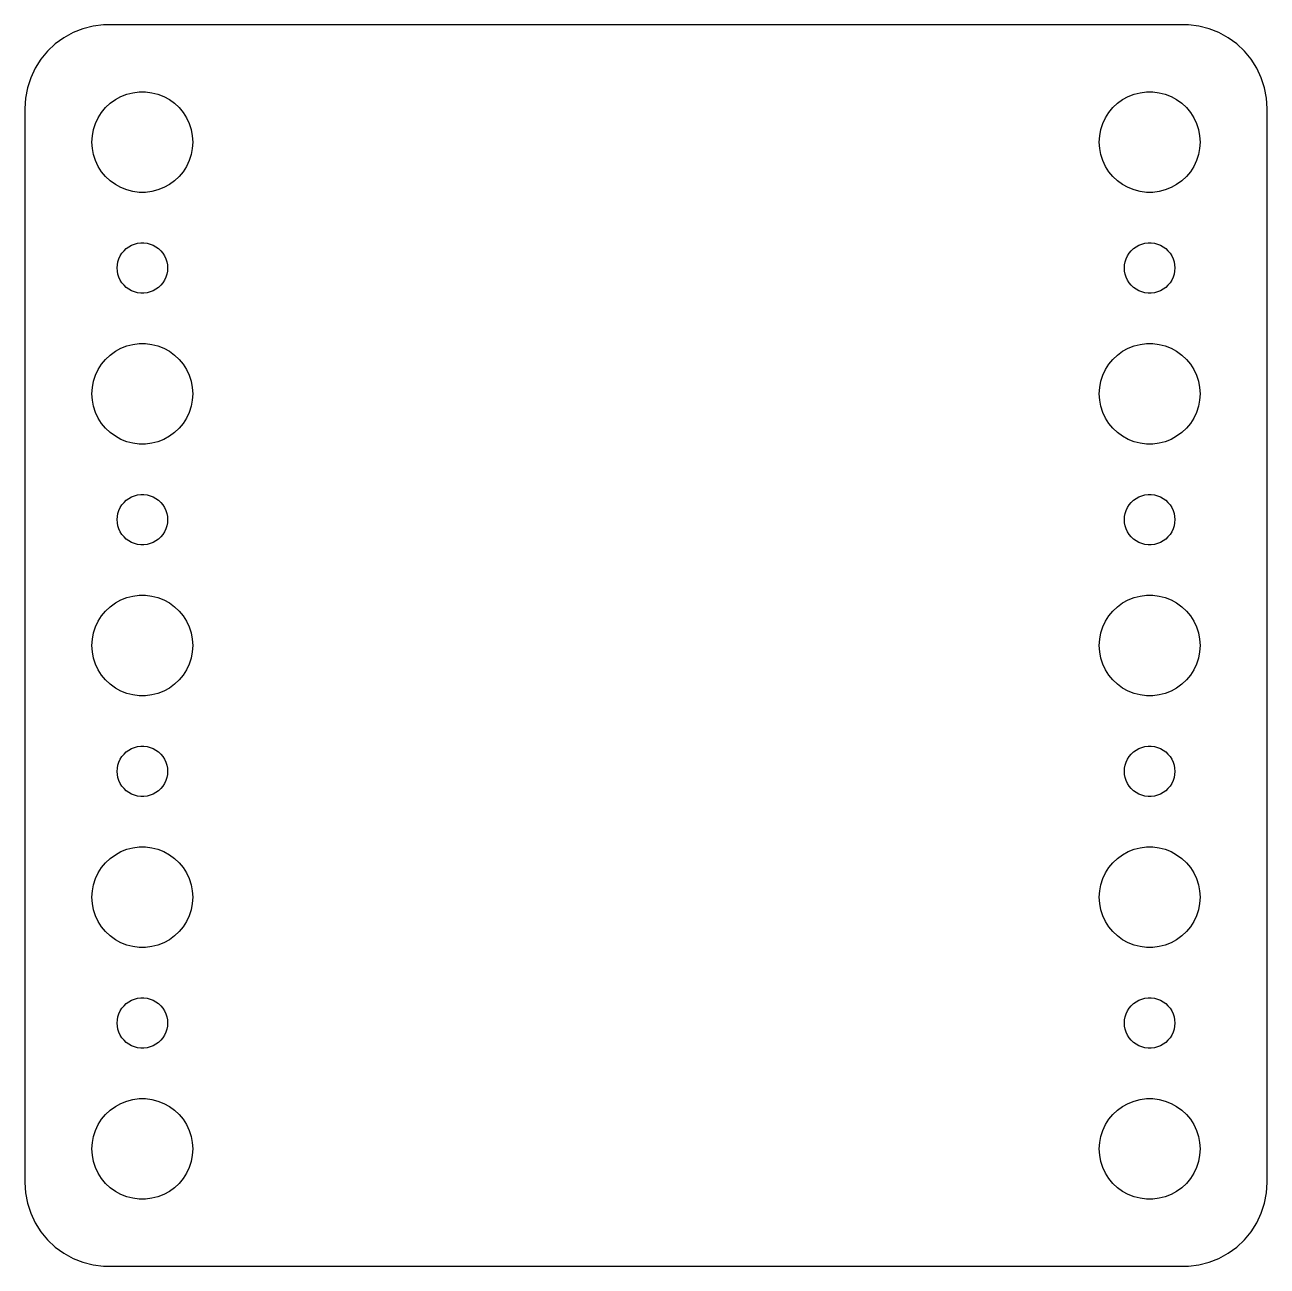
# Model space of a CAD drawing. Header units: metres. Extents: x -37 to 37, y 383 to 793.
# Drawn here: x -37 to 37, y 467 to 541 of the extents above; entities that cross this region are included whole.
import ezdxf

# ---------------------------------------------------------------- set-up
doc = ezdxf.new("R2010")
doc.units = ezdxf.units.M

msp = doc.modelspace()

# ---------------------------------------------------------------- linework, layer by layer
for p, q in [((-32.3139, 540.99), (-32.9369, 540.911)), ((32.3139, 540.99), (-32.3139, 540.99)), ((32.9369, 540.911), (32.3139, 540.99)), ((-34.6791, 540.222), (-35.1871, 539.853)), ((-34.1289, 540.524), (-34.6791, 540.222)), ((-33.5451, 540.755), (-34.1289, 540.524)), ((-32.9369, 540.911), (-33.5451, 540.755)), ((33.5451, 540.755), (32.9369, 540.911)), ((34.1289, 540.524), (33.5451, 540.755)), ((34.6791, 540.222), (34.1289, 540.524)), ((35.1871, 539.853), (34.6791, 540.222)), ((-35.1871, 539.853), (-35.6448, 539.423)), ((35.6448, 539.423), (35.1871, 539.853)), ((-36.0451, 538.939), (-36.3815, 538.409)), ((-35.6448, 539.423), (-36.0451, 538.939)), ((36.0451, 538.939), (35.6448, 539.423)), ((36.3815, 538.409), (36.0451, 538.939)), ((-36.3815, 538.409), (-36.6489, 537.841)), ((36.6489, 537.841), (36.3815, 538.409)), ((-36.8429, 537.243), (-36.9606, 536.627)), ((-36.6489, 537.841), (-36.8429, 537.243)), ((36.8429, 537.243), (36.6489, 537.841)), ((36.9606, 536.627), (36.8429, 537.243)), ((-36.9606, 536.627), (-37, 536)), ((-31.9123, 536.312), (-31.6075, 536.533)), ((-31.6075, 536.533), (-31.2773, 536.714)), ((-31.2773, 536.714), (-30.927, 536.853)), ((-30.927, 536.853), (-30.5621, 536.947)), ((-30.5621, 536.947), (-30.1884, 536.994)), ((-30.1884, 536.994), (-29.8116, 536.994)), ((-29.8116, 536.994), (-29.4379, 536.947)), ((-29.4379, 536.947), (-29.0729, 536.853)), ((-29.0729, 536.853), (-28.7227, 536.714)), ((-28.7227, 536.714), (-28.3925, 536.533)), ((-28.3925, 536.533), (-28.0877, 536.312)), ((28.0877, 536.312), (28.3925, 536.533)), ((28.3925, 536.533), (28.7227, 536.714)), ((28.7227, 536.714), (29.0729, 536.853)), ((29.0729, 536.853), (29.4379, 536.947)), ((29.4379, 536.947), (29.8116, 536.994)), ((29.8116, 536.994), (30.1884, 536.994)), ((30.1884, 536.994), (30.5621, 536.947)), ((30.5621, 536.947), (30.927, 536.853)), ((30.927, 536.853), (31.2773, 536.714)), ((31.2773, 536.714), (31.6075, 536.533)), ((31.6075, 536.533), (31.9123, 536.312)), ((37, 536), (36.9606, 536.627)), ((-37, 536), (-37, 472)), ((-32.6289, 535.445), (-32.427, 535.763)), ((-32.427, 535.763), (-32.1869, 536.054)), ((-32.1869, 536.054), (-31.9123, 536.312)), ((-28.0877, 536.312), (-27.8131, 536.054)), ((-27.8131, 536.054), (-27.5729, 535.763)), ((-27.5729, 535.763), (-27.3711, 535.445)), ((27.3711, 535.445), (27.5729, 535.763)), ((27.5729, 535.763), (27.8131, 536.054)), ((27.8131, 536.054), (28.0877, 536.312)), ((31.9123, 536.312), (32.1869, 536.054)), ((32.1869, 536.054), (32.427, 535.763)), ((32.427, 535.763), (32.6289, 535.445)), ((37, 472), (37, 536)), ((-32.9057, 534.746), (-32.7893, 535.104)), ((-32.7893, 535.104), (-32.6289, 535.445)), ((-27.3711, 535.445), (-27.2107, 535.104)), ((-27.2107, 535.104), (-27.0942, 534.746)), ((27.0942, 534.746), (27.2107, 535.104)), ((27.2107, 535.104), (27.3711, 535.445)), ((32.6289, 535.445), (32.7893, 535.104)), ((32.7893, 535.104), (32.9057, 534.746)), ((-33, 534), (-32.9763, 534.376)), ((-32.9763, 534.376), (-32.9057, 534.746)), ((-27.0942, 534.746), (-27.0237, 534.376)), ((-27.0237, 534.376), (-27, 534)), ((27, 534), (27.0237, 534.376)), ((27.0237, 534.376), (27.0942, 534.746)), ((32.9057, 534.746), (32.9763, 534.376)), ((32.9763, 534.376), (33, 534)), ((-32.9763, 533.624), (-33, 534)), ((-32.9057, 533.254), (-32.9763, 533.624)), ((-27.0237, 533.624), (-27.0942, 533.254)), ((-27, 534), (-27.0237, 533.624)), ((27.0237, 533.624), (27, 534)), ((27.0942, 533.254), (27.0237, 533.624)), ((32.9763, 533.624), (32.9057, 533.254)), ((33, 534), (32.9763, 533.624)), ((-32.7893, 532.896), (-32.9057, 533.254)), ((-32.6289, 532.555), (-32.7893, 532.896)), ((-27.2107, 532.896), (-27.3711, 532.555)), ((-27.0942, 533.254), (-27.2107, 532.896)), ((27.2107, 532.896), (27.0942, 533.254)), ((27.3711, 532.555), (27.2107, 532.896)), ((32.7893, 532.896), (32.6289, 532.555)), ((32.9057, 533.254), (32.7893, 532.896)), ((-32.427, 532.237), (-32.6289, 532.555)), ((-32.1869, 531.946), (-32.427, 532.237)), ((-27.5729, 532.237), (-27.8131, 531.946)), ((-27.3711, 532.555), (-27.5729, 532.237)), ((27.5729, 532.237), (27.3711, 532.555)), ((27.8131, 531.946), (27.5729, 532.237)), ((32.427, 532.237), (32.1869, 531.946)), ((32.6289, 532.555), (32.427, 532.237)), ((-31.9123, 531.688), (-32.1869, 531.946)), ((-31.6075, 531.467), (-31.9123, 531.688)), ((-31.2773, 531.286), (-31.6075, 531.467)), ((-28.3925, 531.467), (-28.7227, 531.286)), ((-28.0877, 531.688), (-28.3925, 531.467)), ((-27.8131, 531.946), (-28.0877, 531.688)), ((28.0877, 531.688), (27.8131, 531.946)), ((28.3925, 531.467), (28.0877, 531.688)), ((28.7227, 531.286), (28.3925, 531.467)), ((31.6075, 531.467), (31.2773, 531.286)), ((31.9123, 531.688), (31.6075, 531.467)), ((32.1869, 531.946), (31.9123, 531.688)), ((-30.927, 531.147), (-31.2773, 531.286)), ((-30.5621, 531.053), (-30.927, 531.147)), ((-30.1884, 531.006), (-30.5621, 531.053)), ((-29.8116, 531.006), (-30.1884, 531.006)), ((-29.4379, 531.053), (-29.8116, 531.006)), ((-29.0729, 531.147), (-29.4379, 531.053)), ((-28.7227, 531.286), (-29.0729, 531.147)), ((29.0729, 531.147), (28.7227, 531.286)), ((29.4379, 531.053), (29.0729, 531.147)), ((29.8116, 531.006), (29.4379, 531.053)), ((30.1884, 531.006), (29.8116, 531.006)), ((30.5621, 531.053), (30.1884, 531.006)), ((30.927, 531.147), (30.5621, 531.053)), ((31.2773, 531.286), (30.927, 531.147)), ((-31.0934, 527.527), (-30.9561, 527.656)), ((-30.9561, 527.656), (-30.8037, 527.766)), ((-30.8037, 527.766), (-30.6387, 527.857)), ((-30.6387, 527.857), (-30.4635, 527.927)), ((-30.4635, 527.927), (-30.2811, 527.973)), ((-30.2811, 527.973), (-30.0942, 527.997)), ((-30.0942, 527.997), (-29.9058, 527.997)), ((-29.9058, 527.997), (-29.7189, 527.973)), ((-29.7189, 527.973), (-29.5365, 527.927)), ((-29.5365, 527.927), (-29.3613, 527.857)), ((-29.3613, 527.857), (-29.1963, 527.766)), ((-29.1963, 527.766), (-29.0439, 527.656)), ((-29.0439, 527.656), (-28.9065, 527.527)), ((28.9065, 527.527), (29.0439, 527.656)), ((29.0439, 527.656), (29.1963, 527.766)), ((29.1963, 527.766), (29.3613, 527.857)), ((29.3613, 527.857), (29.5365, 527.927)), ((29.5365, 527.927), (29.7189, 527.973)), ((29.7189, 527.973), (29.9058, 527.997)), ((29.9058, 527.997), (30.0942, 527.997)), ((30.0942, 527.997), (30.2811, 527.973)), ((30.2811, 527.973), (30.4635, 527.927)), ((30.4635, 527.927), (30.6387, 527.857)), ((30.6387, 527.857), (30.8037, 527.766)), ((30.8037, 527.766), (30.9561, 527.656)), ((30.9561, 527.656), (31.0934, 527.527)), ((-31.4529, 526.873), (-31.3947, 527.052)), ((-31.3947, 527.052), (-31.3145, 527.223)), ((-31.3145, 527.223), (-31.2135, 527.382)), ((-31.2135, 527.382), (-31.0934, 527.527)), ((-28.9065, 527.527), (-28.7865, 527.382)), ((-28.7865, 527.382), (-28.6855, 527.223)), ((-28.6855, 527.223), (-28.6053, 527.052)), ((-28.6053, 527.052), (-28.5471, 526.873)), ((28.5471, 526.873), (28.6053, 527.052)), ((28.6053, 527.052), (28.6855, 527.223)), ((28.6855, 527.223), (28.7865, 527.382)), ((28.7865, 527.382), (28.9065, 527.527)), ((31.0934, 527.527), (31.2135, 527.382)), ((31.2135, 527.382), (31.3145, 527.223)), ((31.3145, 527.223), (31.3947, 527.052)), ((31.3947, 527.052), (31.4529, 526.873)), ((-31.5, 526.5), (-31.4882, 526.688)), ((-31.4882, 526.312), (-31.5, 526.5)), ((-31.4882, 526.688), (-31.4529, 526.873)), ((-31.4529, 526.127), (-31.4882, 526.312)), ((-28.5471, 526.873), (-28.5118, 526.688)), ((-28.5118, 526.312), (-28.5471, 526.127)), ((-28.5118, 526.688), (-28.5, 526.5)), ((-28.5, 526.5), (-28.5118, 526.312)), ((28.5, 526.5), (28.5118, 526.688)), ((28.5118, 526.312), (28.5, 526.5)), ((28.5118, 526.688), (28.5471, 526.873)), ((28.5471, 526.127), (28.5118, 526.312)), ((31.4529, 526.873), (31.4882, 526.688)), ((31.4882, 526.312), (31.4529, 526.127)), ((31.4882, 526.688), (31.5, 526.5)), ((31.5, 526.5), (31.4882, 526.312)), ((-31.3947, 525.948), (-31.4529, 526.127)), ((-31.3145, 525.777), (-31.3947, 525.948)), ((-31.2135, 525.618), (-31.3145, 525.777)), ((-31.0934, 525.473), (-31.2135, 525.618)), ((-30.9561, 525.344), (-31.0934, 525.473)), ((-28.9065, 525.473), (-29.0439, 525.344)), ((-28.7865, 525.618), (-28.9065, 525.473)), ((-28.6855, 525.777), (-28.7865, 525.618)), ((-28.6053, 525.948), (-28.6855, 525.777)), ((-28.5471, 526.127), (-28.6053, 525.948)), ((28.6053, 525.948), (28.5471, 526.127)), ((28.6855, 525.777), (28.6053, 525.948)), ((28.7865, 525.618), (28.6855, 525.777)), ((28.9065, 525.473), (28.7865, 525.618)), ((29.0439, 525.344), (28.9065, 525.473)), ((31.0934, 525.473), (30.9561, 525.344)), ((31.2135, 525.618), (31.0934, 525.473)), ((31.3145, 525.777), (31.2135, 525.618)), ((31.3947, 525.948), (31.3145, 525.777)), ((31.4529, 526.127), (31.3947, 525.948)), ((-30.8037, 525.234), (-30.9561, 525.344)), ((-30.6387, 525.143), (-30.8037, 525.234)), ((-30.4635, 525.073), (-30.6387, 525.143)), ((-30.2811, 525.027), (-30.4635, 525.073)), ((-30.0942, 525.003), (-30.2811, 525.027)), ((-29.9058, 525.003), (-30.0942, 525.003)), ((-29.7189, 525.027), (-29.9058, 525.003)), ((-29.5365, 525.073), (-29.7189, 525.027)), ((-29.3613, 525.143), (-29.5365, 525.073)), ((-29.1963, 525.234), (-29.3613, 525.143)), ((-29.0439, 525.344), (-29.1963, 525.234)), ((29.1963, 525.234), (29.0439, 525.344)), ((29.3613, 525.143), (29.1963, 525.234)), ((29.5365, 525.073), (29.3613, 525.143)), ((29.7189, 525.027), (29.5365, 525.073)), ((29.9058, 525.003), (29.7189, 525.027)), ((30.0942, 525.003), (29.9058, 525.003)), ((30.2811, 525.027), (30.0942, 525.003)), ((30.4635, 525.073), (30.2811, 525.027)), ((30.6387, 525.143), (30.4635, 525.073)), ((30.8037, 525.234), (30.6387, 525.143)), ((30.9561, 525.344), (30.8037, 525.234)), ((-31.6075, 521.533), (-31.2773, 521.714)), ((-31.2773, 521.714), (-30.927, 521.853)), ((-30.927, 521.853), (-30.5621, 521.947)), ((-30.5621, 521.947), (-30.1884, 521.994)), ((-30.1884, 521.994), (-29.8116, 521.994)), ((-29.8116, 521.994), (-29.4379, 521.947)), ((-29.4379, 521.947), (-29.0729, 521.853)), ((-29.0729, 521.853), (-28.7227, 521.714)), ((-28.7227, 521.714), (-28.3925, 521.533)), ((28.3925, 521.533), (28.7227, 521.714)), ((28.7227, 521.714), (29.0729, 521.853)), ((29.0729, 521.853), (29.4379, 521.947)), ((29.4379, 521.947), (29.8116, 521.994)), ((29.8116, 521.994), (30.1884, 521.994)), ((30.1884, 521.994), (30.5621, 521.947)), ((30.5621, 521.947), (30.927, 521.853)), ((30.927, 521.853), (31.2773, 521.714)), ((31.2773, 521.714), (31.6075, 521.533)), ((-32.427, 520.763), (-32.1869, 521.054)), ((-32.1869, 521.054), (-31.9123, 521.312)), ((-31.9123, 521.312), (-31.6075, 521.533)), ((-28.3925, 521.533), (-28.0877, 521.312)), ((-28.0877, 521.312), (-27.8131, 521.054)), ((-27.8131, 521.054), (-27.5729, 520.763)), ((27.5729, 520.763), (27.8131, 521.054)), ((27.8131, 521.054), (28.0877, 521.312)), ((28.0877, 521.312), (28.3925, 521.533)), ((31.6075, 521.533), (31.9123, 521.312)), ((31.9123, 521.312), (32.1869, 521.054)), ((32.1869, 521.054), (32.427, 520.763)), ((-32.7893, 520.104), (-32.6289, 520.445)), ((-32.6289, 520.445), (-32.427, 520.763)), ((-27.5729, 520.763), (-27.3711, 520.445)), ((-27.3711, 520.445), (-27.2107, 520.104)), ((27.2107, 520.104), (27.3711, 520.445)), ((27.3711, 520.445), (27.5729, 520.763)), ((32.427, 520.763), (32.6289, 520.445)), ((32.6289, 520.445), (32.7893, 520.104)), ((-32.9763, 519.376), (-32.9057, 519.746)), ((-32.9057, 519.746), (-32.7893, 520.104)), ((-27.2107, 520.104), (-27.0942, 519.746)), ((-27.0942, 519.746), (-27.0237, 519.376)), ((27.0237, 519.376), (27.0942, 519.746)), ((27.0942, 519.746), (27.2107, 520.104)), ((32.7893, 520.104), (32.9057, 519.746)), ((32.9057, 519.746), (32.9763, 519.376)), ((-33, 519), (-32.9763, 519.376)), ((-32.9763, 518.624), (-33, 519)), ((-27.0237, 519.376), (-27, 519)), ((-27, 519), (-27.0237, 518.624)), ((27, 519), (27.0237, 519.376)), ((27.0237, 518.624), (27, 519)), ((32.9763, 519.376), (33, 519)), ((33, 519), (32.9763, 518.624)), ((-32.9057, 518.254), (-32.9763, 518.624)), ((-32.7893, 517.896), (-32.9057, 518.254)), ((-27.0942, 518.254), (-27.2107, 517.896)), ((-27.0237, 518.624), (-27.0942, 518.254)), ((27.0942, 518.254), (27.0237, 518.624)), ((27.2107, 517.896), (27.0942, 518.254)), ((32.9057, 518.254), (32.7893, 517.896)), ((32.9763, 518.624), (32.9057, 518.254)), ((-32.6289, 517.555), (-32.7893, 517.896)), ((-32.427, 517.237), (-32.6289, 517.555)), ((-27.3711, 517.555), (-27.5729, 517.237)), ((-27.2107, 517.896), (-27.3711, 517.555)), ((27.3711, 517.555), (27.2107, 517.896)), ((27.5729, 517.237), (27.3711, 517.555)), ((32.6289, 517.555), (32.427, 517.237)), ((32.7893, 517.896), (32.6289, 517.555)), ((-32.1869, 516.946), (-32.427, 517.237)), ((-31.9123, 516.688), (-32.1869, 516.946)), ((-31.6075, 516.467), (-31.9123, 516.688)), ((-28.0877, 516.688), (-28.3925, 516.467)), ((-27.8131, 516.946), (-28.0877, 516.688)), ((-27.5729, 517.237), (-27.8131, 516.946)), ((27.8131, 516.946), (27.5729, 517.237)), ((28.0877, 516.688), (27.8131, 516.946)), ((28.3925, 516.467), (28.0877, 516.688)), ((31.9123, 516.688), (31.6075, 516.467)), ((32.1869, 516.946), (31.9123, 516.688)), ((32.427, 517.237), (32.1869, 516.946)), ((-31.2773, 516.286), (-31.6075, 516.467)), ((-30.927, 516.147), (-31.2773, 516.286)), ((-30.5621, 516.053), (-30.927, 516.147)), ((-30.1884, 516.006), (-30.5621, 516.053)), ((-29.8116, 516.006), (-30.1884, 516.006)), ((-29.4379, 516.053), (-29.8116, 516.006)), ((-29.0729, 516.147), (-29.4379, 516.053)), ((-28.7227, 516.286), (-29.0729, 516.147)), ((-28.3925, 516.467), (-28.7227, 516.286)), ((28.7227, 516.286), (28.3925, 516.467)), ((29.0729, 516.147), (28.7227, 516.286)), ((29.4379, 516.053), (29.0729, 516.147)), ((29.8116, 516.006), (29.4379, 516.053)), ((30.1884, 516.006), (29.8116, 516.006)), ((30.5621, 516.053), (30.1884, 516.006)), ((30.927, 516.147), (30.5621, 516.053)), ((31.2773, 516.286), (30.927, 516.147)), ((31.6075, 516.467), (31.2773, 516.286)), ((-30.8037, 512.766), (-30.6387, 512.857)), ((-30.6387, 512.857), (-30.4635, 512.927)), ((-30.4635, 512.927), (-30.2811, 512.973)), ((-30.2811, 512.973), (-30.0942, 512.997)), ((-30.0942, 512.997), (-29.9058, 512.997)), ((-29.9058, 512.997), (-29.7189, 512.973)), ((-29.7189, 512.973), (-29.5365, 512.927)), ((-29.5365, 512.927), (-29.3613, 512.857)), ((-29.3613, 512.857), (-29.1963, 512.766)), ((29.1963, 512.766), (29.3613, 512.857)), ((29.3613, 512.857), (29.5365, 512.927)), ((29.5365, 512.927), (29.7189, 512.973)), ((29.7189, 512.973), (29.9058, 512.997)), ((29.9058, 512.997), (30.0942, 512.997)), ((30.0942, 512.997), (30.2811, 512.973)), ((30.2811, 512.973), (30.4635, 512.927)), ((30.4635, 512.927), (30.6387, 512.857)), ((30.6387, 512.857), (30.8037, 512.766)), ((-31.3947, 512.052), (-31.3145, 512.223)), ((-31.3145, 512.223), (-31.2135, 512.382)), ((-31.2135, 512.382), (-31.0934, 512.527)), ((-31.0934, 512.527), (-30.9561, 512.656)), ((-30.9561, 512.656), (-30.8037, 512.766)), ((-29.1963, 512.766), (-29.0439, 512.656)), ((-29.0439, 512.656), (-28.9065, 512.527)), ((-28.9065, 512.527), (-28.7865, 512.382)), ((-28.7865, 512.382), (-28.6855, 512.223)), ((-28.6855, 512.223), (-28.6053, 512.052)), ((28.6053, 512.052), (28.6855, 512.223)), ((28.6855, 512.223), (28.7865, 512.382)), ((28.7865, 512.382), (28.9065, 512.527)), ((28.9065, 512.527), (29.0439, 512.656)), ((29.0439, 512.656), (29.1963, 512.766)), ((30.8037, 512.766), (30.9561, 512.656)), ((30.9561, 512.656), (31.0934, 512.527)), ((31.0934, 512.527), (31.2135, 512.382)), ((31.2135, 512.382), (31.3145, 512.223)), ((31.3145, 512.223), (31.3947, 512.052)), ((-31.5, 511.5), (-31.4882, 511.688)), ((-31.4882, 511.312), (-31.5, 511.5)), ((-31.4882, 511.688), (-31.4529, 511.873)), ((-31.4529, 511.873), (-31.3947, 512.052)), ((-28.6053, 512.052), (-28.5471, 511.873)), ((-28.5471, 511.873), (-28.5118, 511.688)), ((-28.5118, 511.688), (-28.5, 511.5)), ((-28.5, 511.5), (-28.5118, 511.312)), ((28.5, 511.5), (28.5118, 511.688)), ((28.5118, 511.312), (28.5, 511.5)), ((28.5118, 511.688), (28.5471, 511.873)), ((28.5471, 511.873), (28.6053, 512.052)), ((31.3947, 512.052), (31.4529, 511.873)), ((31.4529, 511.873), (31.4882, 511.688)), ((31.4882, 511.688), (31.5, 511.5)), ((31.5, 511.5), (31.4882, 511.312)), ((-31.4529, 511.127), (-31.4882, 511.312)), ((-31.3947, 510.948), (-31.4529, 511.127)), ((-31.3145, 510.777), (-31.3947, 510.948)), ((-31.2135, 510.618), (-31.3145, 510.777)), ((-31.0934, 510.473), (-31.2135, 510.618)), ((-28.7865, 510.618), (-28.9065, 510.473)), ((-28.6855, 510.777), (-28.7865, 510.618)), ((-28.6053, 510.948), (-28.6855, 510.777)), ((-28.5471, 511.127), (-28.6053, 510.948)), ((-28.5118, 511.312), (-28.5471, 511.127)), ((28.5471, 511.127), (28.5118, 511.312)), ((28.6053, 510.948), (28.5471, 511.127)), ((28.6855, 510.777), (28.6053, 510.948)), ((28.7865, 510.618), (28.6855, 510.777)), ((28.9065, 510.473), (28.7865, 510.618)), ((31.2135, 510.618), (31.0934, 510.473)), ((31.3145, 510.777), (31.2135, 510.618)), ((31.3947, 510.948), (31.3145, 510.777)), ((31.4529, 511.127), (31.3947, 510.948)), ((31.4882, 511.312), (31.4529, 511.127)), ((-30.9561, 510.344), (-31.0934, 510.473)), ((-30.8037, 510.234), (-30.9561, 510.344)), ((-30.6387, 510.143), (-30.8037, 510.234)), ((-30.4635, 510.073), (-30.6387, 510.143)), ((-30.2811, 510.027), (-30.4635, 510.073)), ((-30.0942, 510.003), (-30.2811, 510.027)), ((-29.9058, 510.003), (-30.0942, 510.003)), ((-29.7189, 510.027), (-29.9058, 510.003)), ((-29.5365, 510.073), (-29.7189, 510.027)), ((-29.3613, 510.143), (-29.5365, 510.073)), ((-29.1963, 510.234), (-29.3613, 510.143)), ((-29.0439, 510.344), (-29.1963, 510.234)), ((-28.9065, 510.473), (-29.0439, 510.344)), ((29.0439, 510.344), (28.9065, 510.473)), ((29.1963, 510.234), (29.0439, 510.344)), ((29.3613, 510.143), (29.1963, 510.234)), ((29.5365, 510.073), (29.3613, 510.143)), ((29.7189, 510.027), (29.5365, 510.073)), ((29.9058, 510.003), (29.7189, 510.027)), ((30.0942, 510.003), (29.9058, 510.003)), ((30.2811, 510.027), (30.0942, 510.003)), ((30.4635, 510.073), (30.2811, 510.027)), ((30.6387, 510.143), (30.4635, 510.073)), ((30.8037, 510.234), (30.6387, 510.143)), ((30.9561, 510.344), (30.8037, 510.234)), ((31.0934, 510.473), (30.9561, 510.344)), ((-30.927, 506.853), (-30.5621, 506.947)), ((-30.5621, 506.947), (-30.1884, 506.994)), ((-30.1884, 506.994), (-29.8116, 506.994)), ((-29.8116, 506.994), (-29.4379, 506.947)), ((-29.4379, 506.947), (-29.0729, 506.853)), ((29.0729, 506.853), (29.4379, 506.947)), ((29.4379, 506.947), (29.8116, 506.994)), ((29.8116, 506.994), (30.1884, 506.994)), ((30.1884, 506.994), (30.5621, 506.947)), ((30.5621, 506.947), (30.927, 506.853)), ((-32.1869, 506.054), (-31.9123, 506.312)), ((-31.9123, 506.312), (-31.6075, 506.533)), ((-31.6075, 506.533), (-31.2773, 506.714)), ((-31.2773, 506.714), (-30.927, 506.853)), ((-29.0729, 506.853), (-28.7227, 506.714)), ((-28.7227, 506.714), (-28.3925, 506.533)), ((-28.3925, 506.533), (-28.0877, 506.312)), ((-28.0877, 506.312), (-27.8131, 506.054)), ((27.8131, 506.054), (28.0877, 506.312)), ((28.0877, 506.312), (28.3925, 506.533)), ((28.3925, 506.533), (28.7227, 506.714)), ((28.7227, 506.714), (29.0729, 506.853)), ((30.927, 506.853), (31.2773, 506.714)), ((31.2773, 506.714), (31.6075, 506.533)), ((31.6075, 506.533), (31.9123, 506.312)), ((31.9123, 506.312), (32.1869, 506.054)), ((-32.7893, 505.104), (-32.6289, 505.445)), ((-32.6289, 505.445), (-32.427, 505.763)), ((-32.427, 505.763), (-32.1869, 506.054)), ((-27.8131, 506.054), (-27.5729, 505.763)), ((-27.5729, 505.763), (-27.3711, 505.445)), ((-27.3711, 505.445), (-27.2107, 505.104)), ((27.2107, 505.104), (27.3711, 505.445)), ((27.3711, 505.445), (27.5729, 505.763)), ((27.5729, 505.763), (27.8131, 506.054)), ((32.1869, 506.054), (32.427, 505.763)), ((32.427, 505.763), (32.6289, 505.445)), ((32.6289, 505.445), (32.7893, 505.104)), ((-32.9763, 504.376), (-32.9057, 504.746)), ((-32.9057, 504.746), (-32.7893, 505.104)), ((-27.2107, 505.104), (-27.0942, 504.746)), ((-27.0942, 504.746), (-27.0237, 504.376)), ((27.0237, 504.376), (27.0942, 504.746)), ((27.0942, 504.746), (27.2107, 505.104)), ((32.7893, 505.104), (32.9057, 504.746)), ((32.9057, 504.746), (32.9763, 504.376)), ((-33, 504), (-32.9763, 504.376)), ((-32.9763, 503.624), (-33, 504)), ((-27.0237, 504.376), (-27, 504)), ((-27, 504), (-27.0237, 503.624)), ((27, 504), (27.0237, 504.376)), ((27.0237, 503.624), (27, 504)), ((32.9763, 504.376), (33, 504)), ((33, 504), (32.9763, 503.624)), ((-32.9057, 503.254), (-32.9763, 503.624)), ((-32.7893, 502.896), (-32.9057, 503.254)), ((-27.0942, 503.254), (-27.2107, 502.896)), ((-27.0237, 503.624), (-27.0942, 503.254)), ((27.0942, 503.254), (27.0237, 503.624)), ((27.2107, 502.896), (27.0942, 503.254)), ((32.9057, 503.254), (32.7893, 502.896)), ((32.9763, 503.624), (32.9057, 503.254)), ((-32.6289, 502.555), (-32.7893, 502.896)), ((-32.427, 502.237), (-32.6289, 502.555)), ((-27.3711, 502.555), (-27.5729, 502.237)), ((-27.2107, 502.896), (-27.3711, 502.555)), ((27.3711, 502.555), (27.2107, 502.896)), ((27.5729, 502.237), (27.3711, 502.555)), ((32.6289, 502.555), (32.427, 502.237)), ((32.7893, 502.896), (32.6289, 502.555)), ((-32.1869, 501.946), (-32.427, 502.237)), ((-31.9123, 501.688), (-32.1869, 501.946)), ((-27.8131, 501.946), (-28.0877, 501.688)), ((-27.5729, 502.237), (-27.8131, 501.946)), ((27.8131, 501.946), (27.5729, 502.237)), ((28.0877, 501.688), (27.8131, 501.946)), ((32.1869, 501.946), (31.9123, 501.688)), ((32.427, 502.237), (32.1869, 501.946)), ((-31.6075, 501.467), (-31.9123, 501.688)), ((-31.2773, 501.286), (-31.6075, 501.467)), ((-30.927, 501.147), (-31.2773, 501.286)), ((-30.5621, 501.053), (-30.927, 501.147)), ((-30.1884, 501.006), (-30.5621, 501.053)), ((-29.8116, 501.006), (-30.1884, 501.006)), ((-29.4379, 501.053), (-29.8116, 501.006)), ((-29.0729, 501.147), (-29.4379, 501.053)), ((-28.7227, 501.286), (-29.0729, 501.147)), ((-28.3925, 501.467), (-28.7227, 501.286)), ((-28.0877, 501.688), (-28.3925, 501.467)), ((28.3925, 501.467), (28.0877, 501.688)), ((28.7227, 501.286), (28.3925, 501.467)), ((29.0729, 501.147), (28.7227, 501.286)), ((29.4379, 501.053), (29.0729, 501.147)), ((29.8116, 501.006), (29.4379, 501.053)), ((30.1884, 501.006), (29.8116, 501.006)), ((30.5621, 501.053), (30.1884, 501.006)), ((30.927, 501.147), (30.5621, 501.053)), ((31.2773, 501.286), (30.927, 501.147)), ((31.6075, 501.467), (31.2773, 501.286)), ((31.9123, 501.688), (31.6075, 501.467)), ((-31.3145, 497.223), (-31.2135, 497.382)), ((-31.2135, 497.382), (-31.0934, 497.527)), ((-31.0934, 497.527), (-30.9561, 497.656)), ((-30.9561, 497.656), (-30.8037, 497.766)), ((-30.8037, 497.766), (-30.6387, 497.857)), ((-30.6387, 497.857), (-30.4635, 497.927)), ((-30.4635, 497.927), (-30.2811, 497.973)), ((-30.2811, 497.973), (-30.0942, 497.997)), ((-30.0942, 497.997), (-29.9058, 497.997)), ((-29.9058, 497.997), (-29.7189, 497.973)), ((-29.7189, 497.973), (-29.5365, 497.927)), ((-29.5365, 497.927), (-29.3613, 497.857)), ((-29.3613, 497.857), (-29.1963, 497.766)), ((-29.1963, 497.766), (-29.0439, 497.656)), ((-29.0439, 497.656), (-28.9065, 497.527)), ((-28.9065, 497.527), (-28.7865, 497.382)), ((-28.7865, 497.382), (-28.6855, 497.223)), ((28.6855, 497.223), (28.7865, 497.382)), ((28.7865, 497.382), (28.9065, 497.527)), ((28.9065, 497.527), (29.0439, 497.656)), ((29.0439, 497.656), (29.1963, 497.766)), ((29.1963, 497.766), (29.3613, 497.857)), ((29.3613, 497.857), (29.5365, 497.927)), ((29.5365, 497.927), (29.7189, 497.973)), ((29.7189, 497.973), (29.9058, 497.997)), ((29.9058, 497.997), (30.0942, 497.997)), ((30.0942, 497.997), (30.2811, 497.973)), ((30.2811, 497.973), (30.4635, 497.927)), ((30.4635, 497.927), (30.6387, 497.857)), ((30.6387, 497.857), (30.8037, 497.766)), ((30.8037, 497.766), (30.9561, 497.656)), ((30.9561, 497.656), (31.0934, 497.527)), ((31.0934, 497.527), (31.2135, 497.382)), ((31.2135, 497.382), (31.3145, 497.223)), ((-31.5, 496.5), (-31.4882, 496.688)), ((-31.4882, 496.688), (-31.4529, 496.873)), ((-31.4529, 496.873), (-31.3947, 497.052)), ((-31.3947, 497.052), (-31.3145, 497.223)), ((-28.6855, 497.223), (-28.6053, 497.052)), ((-28.6053, 497.052), (-28.5471, 496.873)), ((-28.5471, 496.873), (-28.5118, 496.688)), ((-28.5118, 496.688), (-28.5, 496.5)), ((28.5, 496.5), (28.5118, 496.688)), ((28.5118, 496.688), (28.5471, 496.873)), ((28.5471, 496.873), (28.6053, 497.052)), ((28.6053, 497.052), (28.6855, 497.223)), ((31.3145, 497.223), (31.3947, 497.052)), ((31.3947, 497.052), (31.4529, 496.873)), ((31.4529, 496.873), (31.4882, 496.688)), ((31.4882, 496.688), (31.5, 496.5)), ((-31.4882, 496.312), (-31.5, 496.5)), ((-31.4529, 496.127), (-31.4882, 496.312)), ((-31.3947, 495.948), (-31.4529, 496.127)), ((-31.3145, 495.777), (-31.3947, 495.948)), ((-28.6053, 495.948), (-28.6855, 495.777)), ((-28.5471, 496.127), (-28.6053, 495.948)), ((-28.5118, 496.312), (-28.5471, 496.127)), ((-28.5, 496.5), (-28.5118, 496.312)), ((28.5118, 496.312), (28.5, 496.5)), ((28.5471, 496.127), (28.5118, 496.312)), ((28.6053, 495.948), (28.5471, 496.127)), ((28.6855, 495.777), (28.6053, 495.948)), ((31.3947, 495.948), (31.3145, 495.777)), ((31.4529, 496.127), (31.3947, 495.948)), ((31.4882, 496.312), (31.4529, 496.127)), ((31.5, 496.5), (31.4882, 496.312)), ((-31.2135, 495.618), (-31.3145, 495.777)), ((-31.0934, 495.473), (-31.2135, 495.618)), ((-30.9561, 495.344), (-31.0934, 495.473)), ((-30.8037, 495.234), (-30.9561, 495.344)), ((-30.6387, 495.143), (-30.8037, 495.234)), ((-30.4635, 495.073), (-30.6387, 495.143)), ((-30.2811, 495.027), (-30.4635, 495.073)), ((-29.5365, 495.073), (-29.7189, 495.027)), ((-29.3613, 495.143), (-29.5365, 495.073)), ((-29.1963, 495.234), (-29.3613, 495.143)), ((-29.0439, 495.344), (-29.1963, 495.234)), ((-28.9065, 495.473), (-29.0439, 495.344)), ((-28.7865, 495.618), (-28.9065, 495.473)), ((-28.6855, 495.777), (-28.7865, 495.618)), ((28.7865, 495.618), (28.6855, 495.777)), ((28.9065, 495.473), (28.7865, 495.618)), ((29.0439, 495.344), (28.9065, 495.473)), ((29.1963, 495.234), (29.0439, 495.344)), ((29.3613, 495.143), (29.1963, 495.234)), ((29.5365, 495.073), (29.3613, 495.143)), ((29.7189, 495.027), (29.5365, 495.073)), ((30.4635, 495.073), (30.2811, 495.027)), ((30.6387, 495.143), (30.4635, 495.073)), ((30.8037, 495.234), (30.6387, 495.143)), ((30.9561, 495.344), (30.8037, 495.234)), ((31.0934, 495.473), (30.9561, 495.344)), ((31.2135, 495.618), (31.0934, 495.473)), ((31.3145, 495.777), (31.2135, 495.618)), ((-30.0942, 495.003), (-30.2811, 495.027)), ((-29.9058, 495.003), (-30.0942, 495.003)), ((-29.7189, 495.027), (-29.9058, 495.003)), ((29.9058, 495.003), (29.7189, 495.027)), ((30.0942, 495.003), (29.9058, 495.003)), ((30.2811, 495.027), (30.0942, 495.003)), ((-31.9123, 491.312), (-31.6075, 491.533)), ((-31.6075, 491.533), (-31.2773, 491.714)), ((-31.2773, 491.714), (-30.927, 491.853)), ((-30.927, 491.853), (-30.5621, 491.947)), ((-30.5621, 491.947), (-30.1884, 491.994)), ((-30.1884, 491.994), (-29.8116, 491.994)), ((-29.8116, 491.994), (-29.4379, 491.947)), ((-29.4379, 491.947), (-29.0729, 491.853)), ((-29.0729, 491.853), (-28.7227, 491.714)), ((-28.7227, 491.714), (-28.3925, 491.533)), ((-28.3925, 491.533), (-28.0877, 491.312)), ((28.0877, 491.312), (28.3925, 491.533)), ((28.3925, 491.533), (28.7227, 491.714)), ((28.7227, 491.714), (29.0729, 491.853)), ((29.0729, 491.853), (29.4379, 491.947)), ((29.4379, 491.947), (29.8116, 491.994)), ((29.8116, 491.994), (30.1884, 491.994)), ((30.1884, 491.994), (30.5621, 491.947)), ((30.5621, 491.947), (30.927, 491.853)), ((30.927, 491.853), (31.2773, 491.714)), ((31.2773, 491.714), (31.6075, 491.533)), ((31.6075, 491.533), (31.9123, 491.312)), ((-32.6289, 490.445), (-32.427, 490.763)), ((-32.427, 490.763), (-32.1869, 491.054)), ((-32.1869, 491.054), (-31.9123, 491.312)), ((-28.0877, 491.312), (-27.8131, 491.054)), ((-27.8131, 491.054), (-27.5729, 490.763)), ((-27.5729, 490.763), (-27.3711, 490.445)), ((27.3711, 490.445), (27.5729, 490.763)), ((27.5729, 490.763), (27.8131, 491.054)), ((27.8131, 491.054), (28.0877, 491.312)), ((31.9123, 491.312), (32.1869, 491.054)), ((32.1869, 491.054), (32.427, 490.763)), ((32.427, 490.763), (32.6289, 490.445)), ((-32.9057, 489.746), (-32.7893, 490.104)), ((-32.7893, 490.104), (-32.6289, 490.445)), ((-27.3711, 490.445), (-27.2107, 490.104)), ((-27.2107, 490.104), (-27.0942, 489.746)), ((27.0942, 489.746), (27.2107, 490.104)), ((27.2107, 490.104), (27.3711, 490.445)), ((32.6289, 490.445), (32.7893, 490.104)), ((32.7893, 490.104), (32.9057, 489.746)), ((-33, 489), (-32.9763, 489.376)), ((-32.9763, 489.376), (-32.9057, 489.746)), ((-27.0942, 489.746), (-27.0237, 489.376)), ((-27.0237, 489.376), (-27, 489)), ((27, 489), (27.0237, 489.376)), ((27.0237, 489.376), (27.0942, 489.746)), ((32.9057, 489.746), (32.9763, 489.376)), ((32.9763, 489.376), (33, 489)), ((-32.9763, 488.624), (-33, 489)), ((-32.9057, 488.254), (-32.9763, 488.624)), ((-27.0237, 488.624), (-27.0942, 488.254)), ((-27, 489), (-27.0237, 488.624)), ((27.0237, 488.624), (27, 489)), ((27.0942, 488.254), (27.0237, 488.624)), ((32.9763, 488.624), (32.9057, 488.254)), ((33, 489), (32.9763, 488.624)), ((-32.7893, 487.896), (-32.9057, 488.254)), ((-32.6289, 487.555), (-32.7893, 487.896)), ((-27.2107, 487.896), (-27.3711, 487.555)), ((-27.0942, 488.254), (-27.2107, 487.896)), ((27.2107, 487.896), (27.0942, 488.254)), ((27.3711, 487.555), (27.2107, 487.896)), ((32.7893, 487.896), (32.6289, 487.555)), ((32.9057, 488.254), (32.7893, 487.896)), ((-32.427, 487.237), (-32.6289, 487.555)), ((-32.1869, 486.946), (-32.427, 487.237)), ((-31.9123, 486.688), (-32.1869, 486.946)), ((-27.8131, 486.946), (-28.0877, 486.688)), ((-27.5729, 487.237), (-27.8131, 486.946)), ((-27.3711, 487.555), (-27.5729, 487.237)), ((27.5729, 487.237), (27.3711, 487.555)), ((27.8131, 486.946), (27.5729, 487.237)), ((28.0877, 486.688), (27.8131, 486.946)), ((32.1869, 486.946), (31.9123, 486.688)), ((32.427, 487.237), (32.1869, 486.946)), ((32.6289, 487.555), (32.427, 487.237)), ((-31.6075, 486.467), (-31.9123, 486.688)), ((-31.2773, 486.286), (-31.6075, 486.467)), ((-30.927, 486.147), (-31.2773, 486.286)), ((-28.7227, 486.286), (-29.0729, 486.147)), ((-28.3925, 486.467), (-28.7227, 486.286)), ((-28.0877, 486.688), (-28.3925, 486.467)), ((28.3925, 486.467), (28.0877, 486.688)), ((28.7227, 486.286), (28.3925, 486.467)), ((29.0729, 486.147), (28.7227, 486.286)), ((31.2773, 486.286), (30.927, 486.147)), ((31.6075, 486.467), (31.2773, 486.286)), ((31.9123, 486.688), (31.6075, 486.467)), ((-30.5621, 486.053), (-30.927, 486.147)), ((-30.1884, 486.006), (-30.5621, 486.053)), ((-29.8116, 486.006), (-30.1884, 486.006)), ((-29.4379, 486.053), (-29.8116, 486.006)), ((-29.0729, 486.147), (-29.4379, 486.053)), ((29.4379, 486.053), (29.0729, 486.147)), ((29.8116, 486.006), (29.4379, 486.053)), ((30.1884, 486.006), (29.8116, 486.006)), ((30.5621, 486.053), (30.1884, 486.006)), ((30.927, 486.147), (30.5621, 486.053)), ((-31.2135, 482.382), (-31.0934, 482.527)), ((-31.0934, 482.527), (-30.9561, 482.656)), ((-30.9561, 482.656), (-30.8037, 482.766)), ((-30.8037, 482.766), (-30.6387, 482.857)), ((-30.6387, 482.857), (-30.4635, 482.927)), ((-30.4635, 482.927), (-30.2811, 482.973)), ((-30.2811, 482.973), (-30.0942, 482.997)), ((-30.0942, 482.997), (-29.9058, 482.997)), ((-29.9058, 482.997), (-29.7189, 482.973)), ((-29.7189, 482.973), (-29.5365, 482.927)), ((-29.5365, 482.927), (-29.3613, 482.857)), ((-29.3613, 482.857), (-29.1963, 482.766)), ((-29.1963, 482.766), (-29.0439, 482.656)), ((-29.0439, 482.656), (-28.9065, 482.527)), ((-28.9065, 482.527), (-28.7865, 482.382)), ((28.7865, 482.382), (28.9065, 482.527)), ((28.9065, 482.527), (29.0439, 482.656)), ((29.0439, 482.656), (29.1963, 482.766)), ((29.1963, 482.766), (29.3613, 482.857)), ((29.3613, 482.857), (29.5365, 482.927)), ((29.5365, 482.927), (29.7189, 482.973)), ((29.7189, 482.973), (29.9058, 482.997)), ((29.9058, 482.997), (30.0942, 482.997)), ((30.0942, 482.997), (30.2811, 482.973)), ((30.2811, 482.973), (30.4635, 482.927)), ((30.4635, 482.927), (30.6387, 482.857)), ((30.6387, 482.857), (30.8037, 482.766)), ((30.8037, 482.766), (30.9561, 482.656)), ((30.9561, 482.656), (31.0934, 482.527)), ((31.0934, 482.527), (31.2135, 482.382)), ((-31.4882, 481.688), (-31.4529, 481.873)), ((-31.4529, 481.873), (-31.3947, 482.052)), ((-31.3947, 482.052), (-31.3145, 482.223)), ((-31.3145, 482.223), (-31.2135, 482.382)), ((-28.7865, 482.382), (-28.6855, 482.223)), ((-28.6855, 482.223), (-28.6053, 482.052)), ((-28.6053, 482.052), (-28.5471, 481.873)), ((-28.5471, 481.873), (-28.5118, 481.688)), ((28.5118, 481.688), (28.5471, 481.873)), ((28.5471, 481.873), (28.6053, 482.052)), ((28.6053, 482.052), (28.6855, 482.223)), ((28.6855, 482.223), (28.7865, 482.382)), ((31.2135, 482.382), (31.3145, 482.223)), ((31.3145, 482.223), (31.3947, 482.052)), ((31.3947, 482.052), (31.4529, 481.873)), ((31.4529, 481.873), (31.4882, 481.688)), ((-31.5, 481.5), (-31.4882, 481.688)), ((-31.4882, 481.312), (-31.5, 481.5)), ((-31.4529, 481.127), (-31.4882, 481.312)), ((-31.3947, 480.948), (-31.4529, 481.127)), ((-28.5471, 481.127), (-28.6053, 480.948)), ((-28.5118, 481.312), (-28.5471, 481.127)), ((-28.5118, 481.688), (-28.5, 481.5)), ((-28.5, 481.5), (-28.5118, 481.312)), ((28.5, 481.5), (28.5118, 481.688)), ((28.5118, 481.312), (28.5, 481.5)), ((28.5471, 481.127), (28.5118, 481.312)), ((28.6053, 480.948), (28.5471, 481.127)), ((31.4529, 481.127), (31.3947, 480.948)), ((31.4882, 481.312), (31.4529, 481.127)), ((31.4882, 481.688), (31.5, 481.5)), ((31.5, 481.5), (31.4882, 481.312)), ((-31.3145, 480.777), (-31.3947, 480.948)), ((-31.2135, 480.618), (-31.3145, 480.777)), ((-31.0934, 480.473), (-31.2135, 480.618)), ((-30.9561, 480.344), (-31.0934, 480.473)), ((-30.8037, 480.234), (-30.9561, 480.344)), ((-29.0439, 480.344), (-29.1963, 480.234)), ((-28.9065, 480.473), (-29.0439, 480.344)), ((-28.7865, 480.618), (-28.9065, 480.473)), ((-28.6855, 480.777), (-28.7865, 480.618)), ((-28.6053, 480.948), (-28.6855, 480.777)), ((28.6855, 480.777), (28.6053, 480.948)), ((28.7865, 480.618), (28.6855, 480.777)), ((28.9065, 480.473), (28.7865, 480.618)), ((29.0439, 480.344), (28.9065, 480.473)), ((29.1963, 480.234), (29.0439, 480.344)), ((30.9561, 480.344), (30.8037, 480.234)), ((31.0934, 480.473), (30.9561, 480.344)), ((31.2135, 480.618), (31.0934, 480.473)), ((31.3145, 480.777), (31.2135, 480.618)), ((31.3947, 480.948), (31.3145, 480.777)), ((-30.6387, 480.143), (-30.8037, 480.234)), ((-30.4635, 480.073), (-30.6387, 480.143)), ((-30.2811, 480.027), (-30.4635, 480.073)), ((-30.0942, 480.003), (-30.2811, 480.027)), ((-29.9058, 480.003), (-30.0942, 480.003)), ((-29.7189, 480.027), (-29.9058, 480.003)), ((-29.5365, 480.073), (-29.7189, 480.027)), ((-29.3613, 480.143), (-29.5365, 480.073)), ((-29.1963, 480.234), (-29.3613, 480.143)), ((29.3613, 480.143), (29.1963, 480.234)), ((29.5365, 480.073), (29.3613, 480.143)), ((29.7189, 480.027), (29.5365, 480.073)), ((29.9058, 480.003), (29.7189, 480.027)), ((30.0942, 480.003), (29.9058, 480.003)), ((30.2811, 480.027), (30.0942, 480.003)), ((30.4635, 480.073), (30.2811, 480.027)), ((30.6387, 480.143), (30.4635, 480.073)), ((30.8037, 480.234), (30.6387, 480.143)), ((-31.6075, 476.533), (-31.2773, 476.714)), ((-31.2773, 476.714), (-30.927, 476.853)), ((-30.927, 476.853), (-30.5621, 476.947)), ((-30.5621, 476.947), (-30.1884, 476.994)), ((-30.1884, 476.994), (-29.8116, 476.994)), ((-29.8116, 476.994), (-29.4379, 476.947)), ((-29.4379, 476.947), (-29.0729, 476.853)), ((-29.0729, 476.853), (-28.7227, 476.714)), ((-28.7227, 476.714), (-28.3925, 476.533)), ((28.3925, 476.533), (28.7227, 476.714)), ((28.7227, 476.714), (29.0729, 476.853)), ((29.0729, 476.853), (29.4379, 476.947)), ((29.4379, 476.947), (29.8116, 476.994)), ((29.8116, 476.994), (30.1884, 476.994)), ((30.1884, 476.994), (30.5621, 476.947)), ((30.5621, 476.947), (30.927, 476.853)), ((30.927, 476.853), (31.2773, 476.714)), ((31.2773, 476.714), (31.6075, 476.533)), ((-32.427, 475.763), (-32.1869, 476.054)), ((-32.1869, 476.054), (-31.9123, 476.312)), ((-31.9123, 476.312), (-31.6075, 476.533)), ((-28.3925, 476.533), (-28.0877, 476.312)), ((-28.0877, 476.312), (-27.8131, 476.054)), ((-27.8131, 476.054), (-27.5729, 475.763)), ((27.5729, 475.763), (27.8131, 476.054)), ((27.8131, 476.054), (28.0877, 476.312)), ((28.0877, 476.312), (28.3925, 476.533)), ((31.6075, 476.533), (31.9123, 476.312)), ((31.9123, 476.312), (32.1869, 476.054)), ((32.1869, 476.054), (32.427, 475.763)), ((-32.9057, 474.746), (-32.7893, 475.104)), ((-32.7893, 475.104), (-32.6289, 475.445)), ((-32.6289, 475.445), (-32.427, 475.763)), ((-27.5729, 475.763), (-27.3711, 475.445)), ((-27.3711, 475.445), (-27.2107, 475.104)), ((-27.2107, 475.104), (-27.0942, 474.746)), ((27.0942, 474.746), (27.2107, 475.104)), ((27.2107, 475.104), (27.3711, 475.445)), ((27.3711, 475.445), (27.5729, 475.763)), ((32.427, 475.763), (32.6289, 475.445)), ((32.6289, 475.445), (32.7893, 475.104)), ((32.7893, 475.104), (32.9057, 474.746)), ((-33, 474), (-32.9763, 474.376)), ((-32.9763, 474.376), (-32.9057, 474.746)), ((-27.0942, 474.746), (-27.0237, 474.376)), ((-27.0237, 474.376), (-27, 474)), ((27, 474), (27.0237, 474.376)), ((27.0237, 474.376), (27.0942, 474.746)), ((32.9057, 474.746), (32.9763, 474.376)), ((32.9763, 474.376), (33, 474)), ((-32.9763, 473.624), (-33, 474)), ((-32.9057, 473.254), (-32.9763, 473.624)), ((-27.0237, 473.624), (-27.0942, 473.254)), ((-27, 474), (-27.0237, 473.624)), ((27.0237, 473.624), (27, 474)), ((27.0942, 473.254), (27.0237, 473.624)), ((32.9763, 473.624), (32.9057, 473.254)), ((33, 474), (32.9763, 473.624)), ((-32.7893, 472.896), (-32.9057, 473.254)), ((-32.6289, 472.555), (-32.7893, 472.896)), ((-27.2107, 472.896), (-27.3711, 472.555)), ((-27.0942, 473.254), (-27.2107, 472.896)), ((27.2107, 472.896), (27.0942, 473.254)), ((27.3711, 472.555), (27.2107, 472.896)), ((32.7893, 472.896), (32.6289, 472.555)), ((32.9057, 473.254), (32.7893, 472.896)), ((-32.427, 472.237), (-32.6289, 472.555)), ((-32.1869, 471.946), (-32.427, 472.237)), ((-27.5729, 472.237), (-27.8131, 471.946)), ((-27.3711, 472.555), (-27.5729, 472.237)), ((27.5729, 472.237), (27.3711, 472.555)), ((27.8131, 471.946), (27.5729, 472.237)), ((32.427, 472.237), (32.1869, 471.946)), ((32.6289, 472.555), (32.427, 472.237)), ((-37, 472), (-36.9606, 471.373)), ((-31.9123, 471.688), (-32.1869, 471.946)), ((-31.6075, 471.467), (-31.9123, 471.688)), ((-31.2773, 471.286), (-31.6075, 471.467)), ((-28.3925, 471.467), (-28.7227, 471.286)), ((-28.0877, 471.688), (-28.3925, 471.467)), ((-27.8131, 471.946), (-28.0877, 471.688)), ((28.0877, 471.688), (27.8131, 471.946)), ((28.3925, 471.467), (28.0877, 471.688)), ((28.7227, 471.286), (28.3925, 471.467)), ((31.6075, 471.467), (31.2773, 471.286)), ((31.9123, 471.688), (31.6075, 471.467)), ((32.1869, 471.946), (31.9123, 471.688)), ((36.9606, 471.373), (37, 472)), ((-36.9606, 471.373), (-36.8429, 470.757)), ((-36.8429, 470.757), (-36.6489, 470.159)), ((-30.927, 471.147), (-31.2773, 471.286)), ((-30.5621, 471.053), (-30.927, 471.147)), ((-30.1884, 471.006), (-30.5621, 471.053)), ((-29.8116, 471.006), (-30.1884, 471.006)), ((-29.4379, 471.053), (-29.8116, 471.006)), ((-29.0729, 471.147), (-29.4379, 471.053)), ((-28.7227, 471.286), (-29.0729, 471.147)), ((29.0729, 471.147), (28.7227, 471.286)), ((29.4379, 471.053), (29.0729, 471.147)), ((29.8116, 471.006), (29.4379, 471.053)), ((30.1884, 471.006), (29.8116, 471.006)), ((30.5621, 471.053), (30.1884, 471.006)), ((30.927, 471.147), (30.5621, 471.053)), ((31.2773, 471.286), (30.927, 471.147)), ((36.6489, 470.159), (36.8429, 470.757)), ((36.8429, 470.757), (36.9606, 471.373)), ((-36.6489, 470.159), (-36.3815, 469.591)), ((36.3815, 469.591), (36.6489, 470.159)), ((-36.3815, 469.591), (-36.0451, 469.061)), ((36.0451, 469.061), (36.3815, 469.591)), ((-36.0451, 469.061), (-35.6448, 468.577)), ((-35.6448, 468.577), (-35.1871, 468.147)), ((35.1871, 468.147), (35.6448, 468.577)), ((35.6448, 468.577), (36.0451, 469.061)), ((-35.1871, 468.147), (-34.6791, 467.778)), ((-34.6791, 467.778), (-34.1289, 467.476)), ((34.1289, 467.476), (34.6791, 467.778)), ((34.6791, 467.778), (35.1871, 468.147)), ((-34.1289, 467.476), (-33.5451, 467.245)), ((-33.5451, 467.245), (-32.9369, 467.089)), ((-32.9369, 467.089), (-32.3139, 467.01)), ((-32.3139, 467.01), (32.3139, 467.01)), ((32.3139, 467.01), (32.9369, 467.089)), ((32.9369, 467.089), (33.5451, 467.245)), ((33.5451, 467.245), (34.1289, 467.476))]:
    msp.add_line(p, q)

doc.saveas('drawing.dxf')
